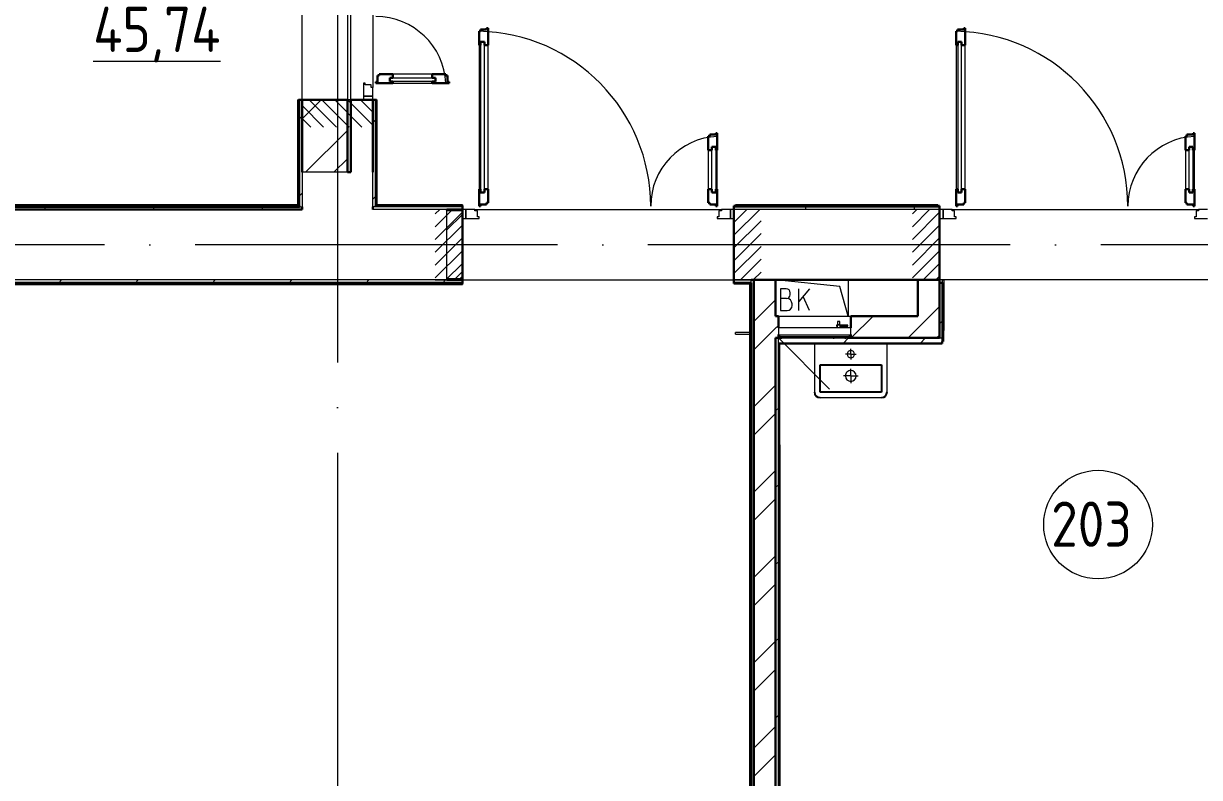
# Model space of a CAD drawing. Header units: millimetres. Extents: x -325553 to 627452, y -28539 to 738858.
# Drawn here: x 105833 to 112327, y 422485 to 426651 of the extents above; entities that cross this region are included whole.
import ezdxf

# ---------------------------------------------------------------- set-up
doc = ezdxf.new("R2010")
doc.units = ezdxf.units.MM
doc.linetypes.add('ADSK_Линия сетки', pattern=[25, 20, -2.5, 0, -2.5])
doc.linetypes.add('ADSK_Штриховая_ш2 п1_5', pattern=[4.5, 3, -1.5])
for name, color, linetype, lineweight in [('Двери', 252, 'Continuous', 9), ('Марки помещений', 252, 'Continuous', 20), ('Оборудование', 8, 'Continuous', 18), ('Ограждение', 252, 'Continuous', 9), ('Оси', 252, 'Continuous', 9), ('Перекрытие', 252, 'Continuous', 18), ('Стены внутренние', 7, 'Continuous', 18), ('Стены наружные', 7, 'Continuous', 18), ('Стены штриховка', 7, 'Continuous', 9)]:
    doc.layers.add(name, color=color, linetype=linetype, lineweight=lineweight)
doc.layers.add('Двери открывание', color=7, linetype='Continuous', lineweight=9, true_color=0xc0c0c0)
doc.layers.add('Узлы', color=7, linetype='Continuous')
doc.styles.add('GOST Common_2', font='', dxfattribs={"width": 0.9, "height": 250})
doc.styles.get('GOST Common_2').set_extended_font_data('GOST type B')

# ---------------------------------------------------------------- blocks, each defined once
blk = doc.blocks.new('2 этаж')
at = {"layer": 'Двери', "lineweight": 18, "true_color": 0x636466}
h = blk.add_hatch(dxfattribs=at)
h.set_pattern_fill('FP_2', color=251, angle=-90, style=0, pattern_type=2)
h.set_pattern_definition([(315, (106826.006, -10814.253), (35.3553, 35.3553), [])])
h.paths.add_polyline_path([(106631, -11823.3), (106631, -11839.3), (107021, -11839.3), (107021, -11689.3), (106631, -11689.3)])
h.paths.add_polyline_path([(106631, -10189.3), (107021, -10189.3), (107021, -10039.3), (106631, -10039.3)])
h = blk.add_hatch(dxfattribs=at)
h.set_pattern_fill('FP_2', color=251, style=0, pattern_type=2)
h.set_pattern_definition([(45, (108141.006, -12489.253), (-35.3553, 35.3553), [])])
h.paths.add_polyline_path([(109150.1, -12684.3), (109166, -12684.3), (109166, -12294.3), (109016, -12294.3), (109016, -12684.3)])
h.paths.add_polyline_path([(107516, -12684.3), (107516, -12294.3), (107366, -12294.3), (107366, -12684.3)])
h = blk.add_hatch(dxfattribs=at)
h.set_pattern_fill('FP_2', color=251, style=0, pattern_type=2)
h.set_pattern_definition([(45, (110776.005, -12489.253), (-35.3553, 35.3553), [])])
h.paths.add_polyline_path([(111785.1, -12684.3), (111801, -12684.3), (111801, -12294.3), (111651, -12294.3), (111651, -12684.3)])
h.paths.add_polyline_path([(110151, -12684.3), (110151, -12294.3), (110001, -12294.3), (110001, -12684.3)])
at = {"color": 251, "lineweight": 18, "true_color": 0x636466}
for p, q in [((109601.4, -12720.1), (109246, -12684.3)), ((109646, -12884.3), (109601.4, -12720.1)), ((109646, -12684.3), (109646, -12884.3)), ((109303.4, -12732.5), (109273.4, -12732.5)), ((109273.4, -12732.5), (109273.4, -12852.5)), ((109306.7, -12785.8), (109273.4, -12785.8)), ((109326.7, -12765.8), (109326.7, -12755.8)), ((109433.4, -12732.5), (109373.4, -12804)), ((109373.4, -12852.5), (109373.4, -12732.5)), ((109433.4, -12852.5), (109397.4, -12775.3)), ((109273.4, -12852.5), (109310, -12852.5)), ((109336.7, -12825.8), (109336.7, -12815.8))]:
    blk.add_line(p, q, dxfattribs=at)
for centre, radius, start, end in [((109303.4, -12755.8), 23.3, 0, 90), ((109306.7, -12765.8), 20, 270, 0), ((109306.7, -12815.8), 30, 0, 90), ((109310, -12825.8), 26.7, 270, 0)]:
    blk.add_arc(centre, radius, start, end, dxfattribs=at)
at = {"layer": 'Двери', "color": 251, "lineweight": 30, "true_color": 0x636466}
for p, q in [((107658, -11292.3), (107650, -11292.3)), ((107650, -11292.3), (107650, -11301.3)), ((107658, -11386.3), (107658, -11292.3)), ((110293, -11292.3), (110285, -11292.3)), ((110285, -11292.3), (110285, -11301.3)), ((110293, -11386.3), (110293, -11292.3)), ((107616, -11310.3), (107608, -11310.3)), ((107608, -11310.3), (107608, -11386.3)), ((107650, -11301.3), (107616, -11301.3)), ((107616, -11301.3), (107616, -11310.3)), ((110251, -11310.3), (110243, -11310.3)), ((110243, -11310.3), (110243, -11386.3)), ((110285, -11301.3), (110251, -11301.3)), ((110251, -11301.3), (110251, -11310.3)), ((107617, -11386.3), (107608, -11386.3)), ((107617, -11368.3), (107617, -11386.3)), ((107638, -11368.3), (107617, -11368.3)), ((107638, -11386.3), (107638, -11368.3)), ((107658, -11386.3), (107638, -11386.3)), ((110252, -11386.3), (110243, -11386.3)), ((110252, -11368.3), (110252, -11386.3)), ((110273, -11368.3), (110252, -11368.3)), ((110273, -11386.3), (110273, -11368.3)), ((110293, -11386.3), (110273, -11386.3)), ((107048, -11555.3), (107048, -11589.3)), ((107057, -11555.3), (107048, -11555.3)), ((107133, -11547.3), (107057, -11547.3)), ((107057, -11547.3), (107057, -11555.3)), ((107133, -11547.3), (107133, -11567.3)), ((107425, -11547.3), (107349, -11547.3)), ((107349, -11547.3), (107349, -11567.3)), ((107425, -11555.3), (107425, -11547.3)), ((107434, -11555.3), (107425, -11555.3)), ((107434, -11589.3), (107434, -11555.3)), ((107048, -11589.3), (107039, -11589.3)), ((107039, -11589.3), (107039, -11597.3)), ((107039, -11597.3), (107133, -11597.3)), ((107133, -11567.3), (107115, -11567.3)), ((107115, -11567.3), (107115, -11588.3)), ((107115, -11588.3), (107133, -11588.3)), ((107133, -11588.3), (107133, -11597.3)), ((107349, -11567.3), (107367, -11567.3)), ((107349, -11588.3), (107349, -11597.3)), ((107367, -11588.3), (107349, -11588.3)), ((107349, -11597.3), (107443, -11597.3)), ((107367, -11567.3), (107367, -11588.3)), ((107443, -11589.3), (107434, -11589.3)), ((107443, -11597.3), (107443, -11589.3)), ((108916, -11881.3), (108882, -11881.3)), ((108882, -11881.3), (108882, -11890.3)), ((108924, -11872.3), (108916, -11872.3)), ((108916, -11872.3), (108916, -11881.3)), ((108924, -11966.3), (108924, -11872.3)), ((111551, -11881.3), (111517, -11881.3)), ((111517, -11881.3), (111517, -11890.3)), ((111559, -11872.3), (111551, -11872.3)), ((111551, -11872.3), (111551, -11881.3)), ((111559, -11966.3), (111559, -11872.3)), ((108882, -11890.3), (108874, -11890.3)), ((108874, -11890.3), (108874, -11966.3)), ((108894, -11966.3), (108894, -11948.3)), ((108894, -11948.3), (108915, -11948.3)), ((108915, -11948.3), (108915, -11966.3)), ((111517, -11890.3), (111509, -11890.3)), ((111509, -11890.3), (111509, -11966.3)), ((111529, -11966.3), (111529, -11948.3)), ((111529, -11948.3), (111550, -11948.3)), ((111550, -11948.3), (111550, -11966.3)), ((108874, -11966.3), (108894, -11966.3)), ((108915, -11966.3), (108924, -11966.3)), ((111509, -11966.3), (111529, -11966.3)), ((111550, -11966.3), (111559, -11966.3)), ((107608, -12182.3), (107608, -12276.3)), ((107617, -12182.3), (107608, -12182.3)), ((107617, -12200.3), (107617, -12182.3)), ((107638, -12200.3), (107617, -12200.3)), ((107638, -12182.3), (107638, -12200.3)), ((107658, -12182.3), (107638, -12182.3)), ((107658, -12258.3), (107658, -12182.3)), ((108874, -12182.3), (108874, -12258.3)), ((108874, -12182.3), (108894, -12182.3)), ((108894, -12182.3), (108894, -12200.3)), ((108894, -12200.3), (108915, -12200.3)), ((108915, -12182.3), (108924, -12182.3)), ((108915, -12200.3), (108915, -12182.3)), ((108924, -12276.3), (108924, -12182.3)), ((110243, -12182.3), (110243, -12276.3)), ((110252, -12182.3), (110243, -12182.3)), ((110252, -12200.3), (110252, -12182.3)), ((110273, -12200.3), (110252, -12200.3)), ((110273, -12182.3), (110273, -12200.3)), ((110293, -12182.3), (110273, -12182.3)), ((110293, -12258.3), (110293, -12182.3)), ((111509, -12182.3), (111509, -12258.3)), ((111509, -12182.3), (111529, -12182.3)), ((111529, -12182.3), (111529, -12200.3)), ((111529, -12200.3), (111550, -12200.3)), ((111550, -12182.3), (111559, -12182.3)), ((111550, -12200.3), (111550, -12182.3)), ((111559, -12276.3), (111559, -12182.3)), ((107616, -12276.3), (107616, -12267.3)), ((107616, -12267.3), (107650, -12267.3)), ((107650, -12267.3), (107650, -12258.3)), ((107650, -12258.3), (107658, -12258.3)), ((108874, -12258.3), (108882, -12258.3)), ((108882, -12258.3), (108882, -12267.3)), ((108882, -12267.3), (108916, -12267.3)), ((108916, -12267.3), (108916, -12276.3)), ((110251, -12276.3), (110251, -12267.3)), ((110251, -12267.3), (110285, -12267.3)), ((110285, -12267.3), (110285, -12258.3)), ((110285, -12258.3), (110293, -12258.3)), ((111509, -12258.3), (111517, -12258.3)), ((111517, -12258.3), (111517, -12267.3)), ((111517, -12267.3), (111551, -12267.3)), ((111551, -12267.3), (111551, -12276.3)), ((107608, -12276.3), (107616, -12276.3)), ((108916, -12276.3), (108924, -12276.3)), ((110243, -12276.3), (110251, -12276.3)), ((111551, -12276.3), (111559, -12276.3))]:
    blk.add_line(p, q, dxfattribs=at)
at = {"layer": 'Двери', "color": 251, "true_color": 0x636466}
for p, q in [((107608, -11386.3), (107608, -12182.3)), ((107617, -11368.3), (107617, -12200.3)), ((107638, -11368.3), (107617, -11368.3)), ((107638, -12200.3), (107638, -11368.3)), ((107658, -12182.3), (107658, -11386.3)), ((110243, -11386.3), (110243, -12182.3)), ((110252, -11368.3), (110252, -12200.3)), ((110273, -11368.3), (110252, -11368.3)), ((110273, -12200.3), (110273, -11368.3)), ((110293, -12182.3), (110293, -11386.3)), ((107349, -11547.3), (107133, -11547.3)), ((106979, -11597.3), (106971, -11597.3)), ((106971, -11597.3), (106971, -11669.3)), ((106979, -11606.3), (106979, -11597.3)), ((107013, -11606.3), (106979, -11606.3)), ((107013, -11620.3), (107013, -11606.3)), ((107021, -11620.3), (107013, -11620.3)), ((107021, -11669.3), (107021, -11620.3)), ((107115, -11567.3), (107367, -11567.3)), ((107115, -11588.3), (107115, -11567.3)), ((107367, -11588.3), (107115, -11588.3)), ((107133, -11597.3), (107349, -11597.3)), ((107367, -11567.3), (107367, -11588.3)), ((107021, -11669.3), (106971, -11669.3)), ((106971, -11669.3), (106971, -11689.3)), ((106971, -11669.3), (107021, -11669.3)), ((107021, -11689.3), (107021, -11669.3)), ((106971, -11689.3), (107021, -11689.3)), ((108894, -12200.3), (108894, -11948.3)), ((108894, -11948.3), (108915, -11948.3)), ((108915, -11948.3), (108915, -12200.3)), ((111529, -12200.3), (111529, -11948.3)), ((111529, -11948.3), (111550, -11948.3)), ((111550, -11948.3), (111550, -12200.3)), ((108874, -11966.3), (108874, -12182.3)), ((108924, -12182.3), (108924, -11966.3)), ((111509, -11966.3), (111509, -12182.3)), ((111559, -12182.3), (111559, -11966.3)), ((107617, -12200.3), (107638, -12200.3)), ((108915, -12200.3), (108894, -12200.3)), ((110252, -12200.3), (110273, -12200.3)), ((111550, -12200.3), (111529, -12200.3)), ((107516, -12294.3), (107516, -12344.3)), ((107536, -12294.3), (107516, -12294.3)), ((107536, -12344.3), (107536, -12294.3)), ((107585, -12294.3), (107536, -12294.3)), ((107536, -12294.3), (107536, -12344.3)), ((107585, -12302.3), (107585, -12294.3)), ((107599, -12302.3), (107585, -12302.3)), ((107599, -12336.3), (107599, -12302.3)), ((107608, -12336.3), (107599, -12336.3)), ((107608, -12344.3), (107608, -12336.3)), ((108933, -12336.3), (108924, -12336.3)), ((108924, -12336.3), (108924, -12344.3)), ((108947, -12302.3), (108933, -12302.3)), ((108933, -12302.3), (108933, -12336.3)), ((108947, -12294.3), (108947, -12302.3)), ((108996, -12294.3), (108947, -12294.3)), ((109016, -12294.3), (108996, -12294.3)), ((108996, -12294.3), (108996, -12344.3)), ((108996, -12344.3), (108996, -12294.3)), ((109016, -12344.3), (109016, -12294.3)), ((110151, -12294.3), (110151, -12344.3)), ((110171, -12294.3), (110151, -12294.3)), ((110171, -12344.3), (110171, -12294.3)), ((110220, -12294.3), (110171, -12294.3)), ((110171, -12294.3), (110171, -12344.3)), ((110220, -12302.3), (110220, -12294.3)), ((110234, -12302.3), (110220, -12302.3)), ((110234, -12336.3), (110234, -12302.3)), ((110243, -12336.3), (110234, -12336.3)), ((110243, -12344.3), (110243, -12336.3)), ((111568, -12336.3), (111559, -12336.3)), ((111559, -12336.3), (111559, -12344.3)), ((111582, -12302.3), (111568, -12302.3)), ((111568, -12302.3), (111568, -12336.3)), ((111582, -12294.3), (111582, -12302.3)), ((111631, -12294.3), (111582, -12294.3)), ((107516, -12344.3), (107536, -12344.3)), ((107536, -12344.3), (107608, -12344.3)), ((108924, -12344.3), (108996, -12344.3)), ((108996, -12344.3), (109016, -12344.3)), ((110151, -12344.3), (110171, -12344.3)), ((110171, -12344.3), (110243, -12344.3)), ((111559, -12344.3), (111631, -12344.3))]:
    blk.add_line(p, q, dxfattribs=at)
at = {"layer": 'Двери', "color": 251, "linetype": 'ADSK_Штриховая_ш2 п1_5', "true_color": 0x636466}
for p, q in [((107021, -11689.3), (106631, -11689.3)), ((106631, -11689.3), (106631, -11839.3)), ((107021, -11839.3), (107021, -11689.3)), ((107516, -12294.3), (107366, -12294.3)), ((107516, -12684.3), (107516, -12294.3)), ((109166, -12294.3), (109016, -12294.3)), ((109016, -12294.3), (109016, -12684.3)), ((110151, -12294.3), (110001, -12294.3)), ((110151, -12684.3), (110151, -12294.3)), ((107366, -12684.3), (107516, -12684.3)), ((109016, -12684.3), (109166, -12684.3)), ((110001, -12684.3), (110151, -12684.3))]:
    blk.add_line(p, q, dxfattribs=at)
at = {"layer": 'Двери открывание', "color": 251, "true_color": 0x636466}
for centre, radius, start, end in [((107039, -11615.3), 386, 2.67279, 90), ((107590, -12276.3), 966, 0, 88.93231), ((110225, -12276.3), 966, 0, 88.93231), ((108942, -12276.3), 386, 92.67279, 180), ((111577, -12276.3), 386, 92.67279, 180)]:
    blk.add_arc(centre, radius, start, end, dxfattribs=at)
at = {"layer": 'Марки помещений', "color": 251, "true_color": 0x636466}
blk.add_circle((111026.3, -14035.9), 300, dxfattribs=at)
at = {"layer": 'Оборудование', "color": 251, "true_color": 0x636466}
for p, q in [((109588.4, -12913.9), (109588.4, -12931.4)), ((109600.6, -12913.9), (109588.4, -12913.9)), ((109600.6, -12931.4), (109600.6, -12913.9)), ((109261, -12949.3), (109261, -12985.6)), ((109661, -12949.3), (109261, -12949.3)), ((109261.9, -12986.6), (109660.1, -12986.6)), ((109268, -12986.6), (109268, -12996.3)), ((109589.7, -12933.9), (109581.4, -12933.9)), ((109581.4, -12933.9), (109581.4, -12938.9)), ((109581.4, -12938.9), (109589.7, -12938.9)), ((109584.9, -12933.3), (109584.9, -12949.3)), ((109604.2, -12933.3), (109584.9, -12933.3)), ((109588.4, -12931.4), (109586.4, -12933.3)), ((109600.6, -12931.4), (109588.4, -12931.4)), ((109645.2, -12933.9), (109599.3, -12933.9)), ((109599.3, -12938.9), (109645.2, -12938.9)), ((109602.6, -12933.3), (109600.6, -12931.4)), ((109604.2, -12949.3), (109604.2, -12933.3)), ((109645.2, -12938.9), (109645.2, -12933.9)), ((109654, -12996.3), (109654, -12986.6)), ((109661, -12985.6), (109661, -12949.3)), ((109261, -13004.3), (109543.8, -13287.1)), ((109269, -12997.3), (109653.1, -12997.3)), ((109280, -12998.8), (109280, -13004.3)), ((109280, -13004.3), (109642, -13004.3)), ((109564.5, -13004.3), (109564.5, -13006.3)), ((109564.5, -13006.3), (109568.5, -13006.3)), ((109629, -13006.3), (109568.5, -13006.3)), ((109629, -13006.3), (109633, -13006.3)), ((109633, -13006.3), (109633, -13004.3)), ((109642, -13004.3), (109642, -12998.8))]:
    blk.add_line(p, q, dxfattribs=at)
for points, knots in [([(109261, -12985.6), (109261, -12985.7), (109261, -12985.9), (109261.1, -12986.1), (109261.3, -12986.3), (109261.4, -12986.4), (109261.6, -12986.5), (109261.7, -12986.5), (109261.8, -12986.6), (109261.9, -12986.6)], [-1, -1, -1, -1, -0.833333, -0.666667, -0.5, -0.333333, -0.25, -0.166667, 0, 0, 0, 0]), ([(109660.1, -12986.6), (109660.2, -12986.6), (109660.3, -12986.5), (109660.4, -12986.5), (109660.6, -12986.4), (109660.7, -12986.3), (109660.9, -12986.1), (109661, -12985.9), (109661, -12985.7), (109661, -12985.6)], [0, 0, 0, 0, 0.166667, 0.25, 0.333333, 0.5, 0.666667, 0.833333, 1, 1, 1, 1]), ([(109268, -12996.3), (109268, -12996.4), (109268, -12996.5), (109268.1, -12996.8), (109268.2, -12996.9), (109268.4, -12997), (109268.5, -12997.1), (109268.6, -12997.2), (109268.8, -12997.2), (109268.9, -12997.3), (109269, -12997.3)], [-1, -1, -1, -1, -0.833333, -0.666667, -0.541667, -0.416667, -0.333333, -0.25, -0.166667, 0, 0, 0, 0]), ([(109278.5, -12997.3), (109278.6, -12997.3), (109278.8, -12997.3), (109279.1, -12997.4), (109279.2, -12997.5), (109279.4, -12997.6), (109279.6, -12997.7), (109279.7, -12997.9), (109279.8, -12998), (109279.9, -12998.2), (109280, -12998.5), (109280, -12998.7), (109280, -12998.8)], [-1, -1, -1, -1, -0.833333, -0.75, -0.666667, -0.583333, -0.5, -0.416667, -0.333333, -0.25, -0.166667, 0, 0, 0, 0]), ([(109642, -12998.8), (109642, -12998.7), (109642, -12998.5), (109642.1, -12998.2), (109642.2, -12998), (109642.3, -12997.9), (109642.5, -12997.7), (109642.6, -12997.6), (109642.8, -12997.5), (109643, -12997.4), (109643.2, -12997.3), (109643.4, -12997.3), (109643.5, -12997.3)], [0, 0, 0, 0, 0.166667, 0.25, 0.333333, 0.416667, 0.5, 0.583333, 0.666667, 0.75, 0.833333, 1, 1, 1, 1]), ([(109653.1, -12997.3), (109653.1, -12997.3), (109653.3, -12997.2), (109653.4, -12997.2), (109653.5, -12997.1), (109653.7, -12997), (109653.8, -12996.9), (109653.9, -12996.8), (109654, -12996.5), (109654, -12996.4), (109654, -12996.3)], [0, 0, 0, 0, 0.166667, 0.25, 0.333333, 0.416667, 0.541667, 0.666667, 0.833333, 1, 1, 1, 1])]:
    blk.add_open_spline(points, degree=3, knots=knots, dxfattribs=at)
at = {"layer": 'Ограждение', "color": 251, "true_color": 0x636466}
for p, q in [((106606, -11689.3), (106611, -11689.3)), ((106606, -11689.3), (106606, -12269.3)), ((107041, -11689.3), (107046, -11689.3)), ((107046, -12269.3), (107046, -11689.3)), ((106606, -12269.3), (100876, -12269.3)), ((106611, -12274.3), (106606, -12269.3)), ((107041, -12274.3), (107046, -12269.3)), ((107516, -12269.3), (107046, -12269.3)), ((107516, -12269.3), (107516, -12274.3)), ((109024, -12274.3), (109024, -12269.3)), ((110141, -12269.3), (109024, -12269.3)), ((110141, -12269.3), (110141, -12274.3)), ((102119, -12709.3), (107516, -12709.3)), ((107516, -12704.3), (107516, -12709.3)), ((110166, -12684.3), (110176, -12684.3)), ((110166, -12684.3), (110166, -12699.3)), ((110176, -12964.3), (110176, -12684.3)), ((109024, -12984.3), (109024, -12974.3)), ((109106, -12974.3), (109024, -12974.3)), ((109024, -12984.3), (109101, -12984.3)), ((109106, -12979.3), (109101, -12984.3)), ((109101, -12984.3), (109101, -18454.3)), ((110176, -12964.3), (110171, -12964.3)), ((109266, -13594.3), (109271, -13594.3)), ((109271, -18454.3), (109271, -13594.3))]:
    blk.add_line(p, q, dxfattribs=at)
at = {"layer": 'Оси', "color": 251, "linetype": 'ADSK_Линия сетки', "ltscale": 100, "true_color": 0x636466}
for p, q in [((106826, -1139.3), (106826, -32265.4)), ((170543.3, -12489.3), (93565.9, -12489.3))]:
    blk.add_line(p, q, dxfattribs=at)
at = {"layer": 'Перекрытие', "color": 251, "ltscale": 100, "true_color": 0x636466}
for p, q in [((106881, -11689.3), (106901, -11689.3)), ((109646, -12684.3), (109646, -12884.3))]:
    blk.add_line(p, q, dxfattribs=at)
at = {"layer": 'Стены внутренние', "color": 251, "true_color": 0x636466}
for p, q in [((107021, -10258.3), (107021, -11620.3)), ((106901, -11689.3), (106901, -10669.3)), ((106881, -12089.3), (106631, -12089.3)), ((106631, -12089.3), (106631, -12279.3)), ((107021, -12279.3), (107021, -12089.3)), ((107431, -12294.3), (107021, -12294.3)), ((107431, -12679.3), (107431, -12299.3)), ((107585, -12294.3), (108947, -12294.3)), ((110151, -12294.3), (109016, -12294.3)), ((110220, -12294.3), (111582, -12294.3)), ((107516, -12684.3), (109111, -12684.3)), ((111651, -12684.3), (110151, -12684.3))]:
    blk.add_line(p, q, dxfattribs=at)
at = {"layer": 'Стены внутренние', "color": 251, "lineweight": 30, "true_color": 0x636466}
for p, q in [((106901, -11689.3), (106901, -12089.3)), ((107021, -11689.3), (106901, -11689.3)), ((107021, -12089.3), (107021, -11689.3)), ((106901, -12089.3), (106881, -12089.3)), ((106631, -12279.3), (106631, -12294.3)), ((107021, -12294.3), (107021, -12279.3)), ((107431, -12299.3), (107431, -12294.3)), ((109016, -12294.3), (109016, -12684.3)), ((110151, -12684.3), (110151, -12294.3)), ((107431, -12684.3), (107431, -12679.3)), ((109246, -12684.3), (110031, -12684.3))]:
    blk.add_line(p, q, dxfattribs=at)
at = {"layer": 'Стены наружные', "color": 251, "true_color": 0x636466}
for p, q in [((106631, -11689.3), (106631, -10669.3)), ((106881, -10669.3), (106881, -11689.3)), ((107431, -12684.3), (102119, -12684.3)), ((109111, -12684.3), (109016, -12684.3)), ((109261, -12884.3), (109661, -12884.3))]:
    blk.add_line(p, q, dxfattribs=at)
at = {"layer": 'Стены наружные', "color": 251, "lineweight": 30, "true_color": 0x636466}
for p, q in [((106881, -11689.3), (106611, -11689.3)), ((106611, -11689.3), (106611, -12274.3)), ((106631, -11689.3), (106631, -12089.3)), ((106881, -12089.3), (106881, -11689.3)), ((107041, -11689.3), (107021, -11689.3)), ((107041, -12274.3), (107041, -11689.3)), ((100851, -12294.3), (106631, -12294.3)), ((106616, -12279.3), (100856, -12279.3)), ((106611, -12274.3), (100861, -12274.3)), ((106616, -12274.3), (106616, -12279.3)), ((107036, -12279.3), (107036, -12274.3)), ((107516, -12274.3), (107041, -12274.3)), ((107431, -12294.3), (107516, -12294.3)), ((107516, -12299.3), (107431, -12299.3)), ((107516, -12294.3), (107516, -12274.3)), ((107516, -12679.3), (107516, -12299.3)), ((110151, -12274.3), (109016, -12274.3)), ((109016, -12274.3), (109016, -12294.3)), ((110151, -12294.3), (110151, -12274.3)), ((102119, -12699.3), (107516, -12699.3)), ((102119, -12704.3), (107516, -12704.3)), ((107431, -12679.3), (107516, -12679.3)), ((107516, -12684.3), (107431, -12684.3)), ((107516, -12704.3), (107516, -12684.3)), ((109016, -12684.3), (109016, -12704.3)), ((109016, -12699.3), (109111, -12699.3)), ((109016, -12704.3), (109106, -12704.3)), ((109106, -12704.3), (109106, -18454.3)), ((109246, -12684.3), (109111, -12684.3)), ((109111, -18459.3), (109111, -12699.3)), ((109126, -12684.3), (109126, -18464.3)), ((109246, -12884.3), (109246, -12684.3)), ((110031, -12684.3), (110031, -12884.3)), ((110151, -12684.3), (110031, -12684.3)), ((110151, -12684.3), (110151, -13004.3)), ((110166, -12699.3), (110151, -12699.3)), ((110166, -12704.3), (110166, -12699.3)), ((110171, -12704.3), (110166, -12704.3)), ((110171, -13024.3), (110171, -12704.3)), ((109261, -12884.3), (109246, -12884.3)), ((109261, -12949.3), (109261, -12884.3)), ((110031, -12884.3), (109661, -12884.3)), ((109661, -12884.3), (109661, -12949.3)), ((109261, -13004.3), (109261, -12985.9)), ((109661, -12985.9), (109661, -13004.3)), ((109246, -18464.3), (109246, -13004.3)), ((109280, -13004.3), (109246, -13004.3)), ((109266, -18454.3), (109266, -13034.3)), ((109266, -13034.3), (110166, -13034.3)), ((110151, -13004.3), (109642, -13004.3)), ((110166, -13024.3), (110171, -13024.3)), ((110166, -13034.3), (110166, -13024.3))]:
    blk.add_line(p, q, dxfattribs=at)
at = {"layer": 'Стены наружные', "color": 251, "linetype": 'Continuous', "lineweight": 9, "true_color": 0x636466}
for p, q in [((106611, -11729.1), (106616, -11724.1)), ((106631, -11793.7), (106735.5, -11689.3)), ((107036, -11728.3), (107041, -11723.3)), ((106611, -11799.8), (106616, -11794.8)), ((106616, -11794.8), (106631, -11779.8)), ((107021, -11814), (107036, -11799)), ((107036, -11799), (107041, -11794)), ((106611, -11870.5), (106616, -11865.5)), ((106649.8, -12089.3), (106881, -11858.1)), ((107036, -11869.8), (107041, -11864.8)), ((106611, -11941.2), (106616, -11936.2)), ((107036, -11940.5), (107041, -11935.5)), ((106611, -12011.9), (106616, -12006.9)), ((107036, -12011.2), (107041, -12006.2)), ((106611, -12082.6), (106616, -12077.6)), ((106807, -12089.3), (106881, -12015.2)), ((107036, -12081.9), (107041, -12076.9)), ((106611, -12153.3), (106616, -12148.3)), ((106616, -12219), (106631, -12204)), ((107036, -12152.6), (107041, -12147.6)), ((106611, -12224), (106616, -12219)), ((107021, -12238.3), (107036, -12223.3)), ((107036, -12223.3), (107041, -12218.3)), ((105141.6, -12279.3), (105146.6, -12274.3)), ((105212, -12294.3), (105212, -12279.3)), ((105212.3, -12279.3), (105217.3, -12274.3)), ((105283, -12279.3), (105288, -12274.3)), ((105353.7, -12279.3), (105358.7, -12274.3)), ((105424.4, -12279.3), (105429.4, -12274.3)), ((105495.1, -12279.3), (105500.1, -12274.3)), ((105565.9, -12279.3), (105570.9, -12274.3)), ((105636.6, -12279.3), (105641.6, -12274.3)), ((105707.3, -12279.3), (105712.3, -12274.3)), ((105778, -12279.3), (105783, -12274.3)), ((105812, -12294.3), (105812, -12279.3)), ((105848.7, -12279.3), (105853.7, -12274.3)), ((105919.4, -12279.3), (105924.4, -12274.3)), ((105990.1, -12279.3), (105995.1, -12274.3)), ((106060.8, -12279.3), (106065.8, -12274.3)), ((106131.5, -12279.3), (106136.5, -12274.3)), ((106202.2, -12279.3), (106207.2, -12274.3)), ((106273, -12279.3), (106278, -12274.3)), ((106343.7, -12279.3), (106348.7, -12274.3)), ((106412, -12294.3), (106412, -12279.3)), ((106414.4, -12279.3), (106419.4, -12274.3)), ((106485.1, -12279.3), (106490.1, -12274.3)), ((106555.8, -12279.3), (106560.8, -12274.3)), ((107050.8, -12279.3), (107055.8, -12274.3)), ((107121.5, -12279.3), (107126.5, -12274.3)), ((107192.2, -12279.3), (107197.2, -12274.3)), ((107262.9, -12279.3), (107267.9, -12274.3)), ((107333.6, -12279.3), (107338.6, -12274.3)), ((107404.3, -12279.3), (107409.3, -12274.3)), ((107431, -12408.1), (107516, -12323.1)), ((107475, -12279.3), (107480, -12274.3)), ((109030.7, -12279.3), (109035.7, -12274.3)), ((109101.4, -12279.3), (109106.4, -12274.3)), ((109172.1, -12279.3), (109177.1, -12274.3)), ((109242.8, -12279.3), (109247.8, -12274.3)), ((109313.5, -12279.3), (109318.5, -12274.3)), ((109384.2, -12279.3), (109389.2, -12274.3)), ((109412, -12294.3), (109412, -12279.3)), ((109454.9, -12279.3), (109459.9, -12274.3)), ((109525.7, -12279.3), (109530.7, -12274.3)), ((109596.4, -12279.3), (109601.4, -12274.3)), ((109667.1, -12279.3), (109672.1, -12274.3)), ((109737.8, -12279.3), (109742.8, -12274.3)), ((109808.5, -12279.3), (109813.5, -12274.3)), ((109879.2, -12279.3), (109884.2, -12274.3)), ((109949.9, -12279.3), (109954.9, -12274.3)), ((110012, -12294.3), (110012, -12279.3)), ((110020.6, -12279.3), (110025.6, -12274.3)), ((110091.3, -12279.3), (110096.3, -12274.3)), ((107474.2, -12679.3), (107516, -12637.4)), ((105140.9, -12704.3), (105145.9, -12699.3)), ((105211.6, -12704.3), (105216.6, -12699.3)), ((105282.3, -12704.3), (105287.3, -12699.3)), ((105287.3, -12699.3), (105302.3, -12684.3)), ((105353, -12704.3), (105358, -12699.3)), ((105423.7, -12704.3), (105428.7, -12699.3)), ((105494.4, -12704.3), (105499.4, -12699.3)), ((105565.1, -12704.3), (105570.1, -12699.3)), ((105635.8, -12704.3), (105640.8, -12699.3)), ((105706.5, -12704.3), (105711.5, -12699.3)), ((105711.5, -12699.3), (105726.5, -12684.3)), ((105777.2, -12704.3), (105782.2, -12699.3)), ((105848, -12704.3), (105853, -12699.3)), ((105918.7, -12704.3), (105923.7, -12699.3)), ((105989.4, -12704.3), (105994.4, -12699.3)), ((106060.1, -12704.3), (106065.1, -12699.3)), ((106130.8, -12704.3), (106135.8, -12699.3)), ((106135.8, -12699.3), (106150.8, -12684.3)), ((106201.5, -12704.3), (106206.5, -12699.3)), ((106272.2, -12704.3), (106277.2, -12699.3)), ((106342.9, -12704.3), (106347.9, -12699.3)), ((106413.6, -12704.3), (106418.6, -12699.3)), ((106484.4, -12704.3), (106489.4, -12699.3)), ((106555.1, -12704.3), (106560.1, -12699.3)), ((106560.1, -12699.3), (106575.1, -12684.3)), ((106625.8, -12704.3), (106630.8, -12699.3)), ((106696.5, -12704.3), (106701.5, -12699.3)), ((106767.2, -12704.3), (106772.2, -12699.3)), ((106837.9, -12704.3), (106842.9, -12699.3)), ((106908.6, -12704.3), (106913.6, -12699.3)), ((106979.3, -12704.3), (106984.3, -12699.3)), ((106984.3, -12699.3), (106999.3, -12684.3)), ((107050, -12704.3), (107055, -12699.3)), ((107120.8, -12704.3), (107125.8, -12699.3)), ((107191.5, -12704.3), (107196.5, -12699.3)), ((107262.2, -12704.3), (107267.2, -12699.3)), ((107332.9, -12704.3), (107337.9, -12699.3)), ((107403.6, -12704.3), (107408.6, -12699.3)), ((107408.6, -12699.3), (107423.6, -12684.3)), ((107474.3, -12704.3), (107479.3, -12699.3)), ((109029.9, -12704.3), (109034.9, -12699.3)), ((109100.7, -12704.3), (109105.7, -12699.3)), ((109105.7, -12699.3), (109111, -12693.9)), ((109106, -12769.6), (109111, -12764.6)), ((110166, -12770.3), (110171, -12765.3)), ((109106, -12840.3), (109111, -12835.3)), ((109126, -12913.3), (109246, -12793.3)), ((110031, -12951.2), (110151, -12831.2)), ((110166, -12841), (110171, -12836)), ((109106, -12911), (109111, -12906)), ((109663.7, -13004.3), (109783.7, -12884.3)), ((110151, -12926.7), (110166, -12911.7)), ((110166, -12911.7), (110171, -12906.7)), ((109106, -12981.7), (109111, -12976.7)), ((109126, -13070.5), (109246, -12950.5)), ((109246, -12950.5), (109261, -12935.5)), ((109978, -13004.3), (110031, -12951.2)), ((110166, -12982.4), (110171, -12977.4)), ((109106, -13052.5), (109111, -13047.5)), ((109261, -13038.9), (109265.6, -13034.3)), ((109619.2, -13034.3), (109649.2, -13004.3)), ((110043.4, -13034.3), (110073.4, -13004.3)), ((110135.1, -13004.3), (110151, -12988.4)), ((109261, -13109.6), (109266, -13104.6)), ((109106, -13123.2), (109111, -13118.2)), ((109261, -13180.3), (109266, -13175.3)), ((109106, -13193.9), (109111, -13188.9)), ((109261, -13251), (109266, -13246)), ((109106, -13264.6), (109111, -13259.6)), ((109126, -13384.8), (109246, -13264.8)), ((109106, -13335.3), (109111, -13330.3)), ((109261, -13321.7), (109266, -13316.7)), ((109106, -13406), (109111, -13401)), ((109126, -13541.9), (109246, -13421.9)), ((109246, -13407.4), (109261, -13392.4)), ((109261, -13392.4), (109266, -13387.4)), ((109106, -13476.7), (109111, -13471.7)), ((109261, -13463.1), (109266, -13458.1)), ((109106, -13547.4), (109111, -13542.4)), ((109261, -13533.8), (109266, -13528.8)), ((109106, -13618.1), (109111, -13613.1)), ((109261, -13604.6), (109266, -13599.6)), ((109106, -13688.8), (109111, -13683.8)), ((109261, -13675.3), (109266, -13670.3)), ((109106, -13759.6), (109111, -13754.6)), ((109126, -13856.2), (109246, -13736.2)), ((109261, -13746), (109266, -13741)), ((109106, -13830.3), (109111, -13825.3)), ((109246, -13831.7), (109261, -13816.7)), ((109261, -13816.7), (109266, -13811.7)), ((109106, -13901), (109111, -13896)), ((109126, -14013.4), (109246, -13893.4)), ((109261, -13887.4), (109266, -13882.4)), ((109261, -13958.1), (109266, -13953.1)), ((109106, -13971.7), (109111, -13966.7)), ((109261, -14028.8), (109266, -14023.8)), ((109106, -14042.4), (109111, -14037.4)), ((109106, -14113.1), (109111, -14108.1)), ((109261, -14099.5), (109266, -14094.5)), ((109106, -14183.8), (109111, -14178.8)), ((109126, -14327.7), (109246, -14207.7)), ((109261, -14170.2), (109266, -14165.2)), ((109106, -14254.5), (109111, -14249.5)), ((109246, -14256), (109261, -14241)), ((109261, -14241), (109266, -14236)), ((109106, -14325.2), (109111, -14320.2)), ((109261, -14311.7), (109266, -14306.7)), ((109106, -14396), (109111, -14391)), ((109126, -14484.8), (109246, -14364.8)), ((109261, -14382.4), (109266, -14377.4)), ((109106, -14466.7), (109111, -14461.7)), ((109261, -14453.1), (109266, -14448.1)), ((109106, -14537.4), (109111, -14532.4)), ((109261, -14523.8), (109266, -14518.8)), ((109106, -14608.1), (109111, -14603.1)), ((109261, -14594.5), (109266, -14589.5)), ((109106, -14678.8), (109111, -14673.8)), ((109246, -14680.2), (109261, -14665.2)), ((109261, -14665.2), (109266, -14660.2)), ((109126, -14799.2), (109246, -14679.2)), ((109261, -14735.9), (109266, -14730.9)), ((109106, -14749.5), (109111, -14744.5)), ((109261, -14806.6), (109266, -14801.6)), ((109106, -14820.2), (109111, -14815.2)), ((109126, -14956.3), (109246, -14836.3)), ((109106, -14890.9), (109111, -14885.9)), ((109261, -14877.3), (109266, -14872.3)), ((109106, -14961.6), (109111, -14956.6)), ((109261, -14948.1), (109266, -14943.1)), ((109106, -15032.3), (109111, -15027.3)), ((109261, -15018.8), (109266, -15013.8)), ((109106, -15103.1), (109111, -15098.1)), ((109246, -15104.5), (109261, -15089.5)), ((109261, -15089.5), (109266, -15084.5)), ((109106, -15173.8), (109111, -15168.8)), ((109126, -15270.6), (109246, -15150.6)), ((109261, -15160.2), (109266, -15155.2)), ((109106, -15244.5), (109111, -15239.5)), ((109261, -15230.9), (109266, -15225.9)), ((109106, -15315.2), (109111, -15310.2)), ((109126, -15427.8), (109246, -15307.8)), ((109261, -15301.6), (109266, -15296.6)), ((109106, -15385.9), (109111, -15380.9)), ((109261, -15372.3), (109266, -15367.3))]:
    blk.add_line(p, q, dxfattribs=at)
at = {"layer": 'Стены штриховка', "color": 251, "true_color": 0x636466}
for p, q in [((106616, -11689.3), (106616, -12274.3)), ((107036, -12274.3), (107036, -11689.3)), ((106616, -12279.3), (106631, -12279.3)), ((107516, -12279.3), (107021, -12279.3)), ((109016, -12279.3), (110151, -12279.3)), ((109111, -12699.3), (109111, -12684.3)), ((110166, -13024.3), (110166, -12704.3)), ((109261, -18459.3), (109261, -13004.3)), ((109266, -13034.3), (109261, -13034.3)), ((110151, -13004.3), (110166, -13004.3))]:
    blk.add_line(p, q, dxfattribs=at)
at = {"layer": 'Узлы', "color": 251, "lineweight": 9, "true_color": 0x636466}
for p, q in [((109461, -13034.3), (109461, -13304.3)), ((109861, -13304.3), (109861, -13034.3)), ((109661, -13094.3), (109631, -13094.3)), ((109661, -13094.3), (109661, -13064.3)), ((109661, -13094.3), (109661, -13124.3)), ((109661, -13094.3), (109691, -13094.3)), ((109661, -13214.3), (109661, -13174.3)), ((109661, -13214.3), (109621, -13214.3)), ((109661, -13214.3), (109661, -13254.3)), ((109661, -13214.3), (109701, -13214.3)), ((109491, -13334.3), (109661, -13334.3)), ((109661, -13334.3), (109831, -13334.3))]:
    blk.add_line(p, q, dxfattribs=at)
at = {"layer": 'Узлы', "color": 251, "true_color": 0x636466}
for p, q in [((109491, -13304.3), (109491, -13153.3)), ((109491, -13153.3), (109831, -13153.3)), ((109831, -13153.3), (109831, -13304.3)), ((109831, -13304.3), (109491, -13304.3))]:
    blk.add_line(p, q, dxfattribs=at)
at = {"layer": 'Узлы', "color": 251, "lineweight": 9, "true_color": 0x636466}
for centre, radius, start, end in [((109661, -13094.2), 20, 90, 180.01158), ((109661, -13094.3), 20, 180, 270), ((109661, -13094.3), 20, 0, 90), ((109661, -13094.3), 20, 270, 0), ((109661, -13214.2), 30, 90, 180.00772), ((109661, -13214.3), 30, 180, 270), ((109661, -13214.3), 30, 0, 90), ((109661, -13214.3), 30, 270, 0)]:
    blk.add_arc(centre, radius, start, end, dxfattribs=at)
at = {"layer": 'Узлы', "color": 251, "true_color": 0x636466}
for centre, start, end in [((109491, -13304.3), 180, 270), ((109831, -13304.3), 270, 0)]:
    blk.add_arc(centre, 30, start, end, dxfattribs=at)
at = {"layer": 'Марки помещений', "color": 251, "true_color": 0x636466, "style": 'GOST Common_2', "width": 0.9}
for s, p in [('%%U45,74', (105477.8, -11424.5)), ('203', (110767.5, -14158.2))]:
    blk.add_text(s, height=250, dxfattribs=at).set_placement(p)

msp = doc.modelspace()

# ---------------------------------------------------------------- block references
msp.add_blockref('2 этаж', (740.6, 437918.3))

doc.saveas('drawing.dxf')
